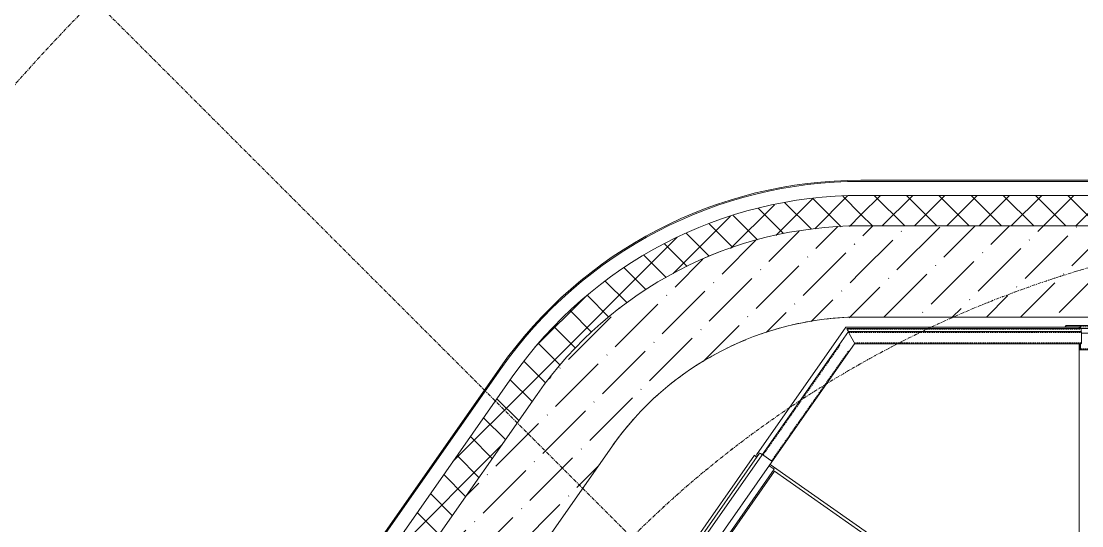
# Model space of a CAD drawing. Header units: millimetres. Extents: x 223 to 147055, y -17460 to 24540.
# Drawn here: x 109978 to 113465, y 15366 to 17025 of the extents above; entities that cross this region are included whole.
import ezdxf

# ---------------------------------------------------------------- set-up
doc = ezdxf.new("R2010")
doc.units = ezdxf.units.MM
doc.linetypes.add('ADSK_Линия сетки', pattern=[21, 12, -3, 3, -3])
doc.linetypes.add('Скрытая', pattern=[7.14375, 4.7625, -2.38125])
for name, color, linetype, lineweight in [('A-AREA', 7, 'Continuous', 9), ('A-WALL', 7, 'Continuous', 9), ('A-WALL-PATT', 7, 'Continuous', 18), ('I-WALL', 7, 'Continuous', 9), ('S-BEAM', 7, 'Continuous', 9), ('S-FSTN', 7, 'Continuous', 9), ('S-GRID', 7, 'Continuous', 9)]:
    doc.layers.add(name, color=color, linetype=linetype, lineweight=lineweight)
pattern_1 = [(45, (0, 0), (42.0948, 154.348), [198.438, -39.688, 1.676, -38.011])]
pattern_2 = [(45, (113640.95, 12729.765), (-53.033, 53.033), []), (135, (113640.95, 12729.765), (-53.033, -53.033), [])]

# ---------------------------------------------------------------- blocks, each defined once
blk = doc.blocks.new('Гнутый прямоугольный профиль _Трубы 30245-94_ Балки - гнутый прямоуг_ проф_ 160x80x4-2177371-2 этаж')
at = {"layer": 'S-BEAM', "linetype": 'Скрытая', "lineweight": 20}
for p, q in [((-180.2, 3290.4), (1685, 3290.4)), ((-180.2, 3218.4), (1685, 3218.4))]:
    blk.add_line(p, q, dxfattribs=at)
blk = doc.blocks.new('ARM_ПВЛ - ПВ506-2189781-2 этаж')
at = {"layer": 'S-FSTN', "lineweight": 20}
for p, q in [((135, 415), (-135, 415)), ((-135, 415), (-135, -415)), ((135, -415), (135, 415)), ((-135, -415), (135, -415))]:
    blk.add_line(p, q, dxfattribs=at)
blk = doc.blocks.new('ПВЛ_2 - ПВ506-2198563-2 этаж')
at = {"layer": 'S-FSTN', "lineweight": 20}
for p, q in [((5, 0), (0, 0)), ((0, 0), (0, -766.4)), ((935, 0), (55, 0)), ((990, 0), (985, 0)), ((990, -246.9), (990, 0)), ((985.1, -253.9), (990, -246.9)), ((451.7, -1015.6), (956.5, -294.8)), ((0, -766.4), (420.2, -1060.7)), ((420.2, -1060.7), (423.1, -1056.6))]:
    blk.add_line(p, q, dxfattribs=at)
blk = doc.blocks.new('Гнутый прямоугольный профиль _Трубы 8645-68_ Балки - гнутый прямоуг_ проф_ 40x20x3-2335668-2 этаж')
at = {"layer": 'S-BEAM', "linetype": 'Скрытая', "lineweight": 20}
for p, q in [((367.8, 17), (-379.8, 17)), ((385.5, -17), (-379.8, -17))]:
    blk.add_line(p, q, dxfattribs=at)
blk = doc.blocks.new('Гнутый квадратный профиль _ТУ BE8639-82_ Балки - гнутый квадрат_ проф_ 15x1_5-2335670-2 этаж')
at = {"layer": 'S-BEAM', "linetype": 'Скрытая', "lineweight": 20}
blk.add_line((382, -6), (-382, -6), dxfattribs=at)
blk = doc.blocks.new('Гнутый прямоугольный профиль _Трубы 8645-68_ Балки - гнутый прямоуг_ проф_ 40x20x3-2335669-2 этаж')
at = {"layer": 'S-BEAM', "linetype": 'Скрытая', "lineweight": 20}
for p, q in [((239.6, 17), (-204.1, 17)), ((239.6, -17), (-204.1, -17))]:
    blk.add_line(p, q, dxfattribs=at)
blk = doc.blocks.new('КДП Вышка - КР_rvt-1-2 этаж')
at = {"layer": 'A-WALL-PATT', "lineweight": 15}
h = blk.add_hatch(dxfattribs=at)
h.set_pattern_fill('FP_1', color=256, style=0, pattern_type=2)
h.set_pattern_definition(pattern_1)
h.paths.add_polyline_path([(-1721.5, 2896), (-1655.8, 2979.9), (-1581.5, 3056.4), (-1499.5, 3124.5), (-1410.7, 3183.5), (-1316.2, 3232.8), (-1216.9, 3271.6), (-1114.1, 3299.7), (-1008.8, 3316.7), (-902.4, 3322.4), (-902.4, 3622.4), (-1027, 3616.4), (-1150.4, 3598.5), (-1271.6, 3568.9), (-1389.4, 3527.7), (-1502.6, 3475.5), (-1610.4, 3412.7), (-1711.6, 3339.8), (-1805.4, 3257.5), (-1890.9, 3166.7), (-1967.3, 3068), (-1789.7, 2943.7)], flags=0)
h = blk.add_hatch(dxfattribs=at)
h.set_pattern_fill('FP_1', color=256, style=0, pattern_type=2)
h.set_pattern_definition(pattern_1)
h.paths.add_polyline_path([(1849.7, 3322.4), (2541.4, 3322.4), (2541.4, 3622.4), (1569.5, 3622.4), (1569.5, 3322.4), (1763.1, 3322.4)], flags=0)
h.paths.add_polyline_path([(69.5, 3322.4), (69.5, 3622.4), (-902.4, 3622.4), (-902.4, 3322.4), (30, 3322.4)], flags=0)
h = blk.add_hatch(dxfattribs=at)
h.set_pattern_fill('FP_1', color=256, style=0, pattern_type=2)
h.set_pattern_definition(pattern_1)
h.paths.add_polyline_path([(-2763.5, 1407.9), (-1721.5, 2896), (-1967.3, 3068), (-3009.2, 1580), (-2829.5, 1454.1)], flags=0)
at = {"layer": 'I-WALL', "lineweight": 15}
for p, q in [((69.5, 3622.4), (-902.4, 3622.4)), ((-902.4, 3322.4), (69.5, 3322.4)), ((-1967.3, 3068), (-3009.2, 1580)), ((-2763.5, 1407.9), (-1721.5, 2896))]:
    blk.add_line(p, q, dxfattribs=at)
for radius in [1300, 1000]:
    blk.add_arc((-902.4, 2322.4), radius, 90, 145, dxfattribs=at)
at = {"layer": 'S-BEAM', "lineweight": 15}
for p, q in [((-178.8, 3284.4), (-949.1, 3284.4)), ((-947.5, 3281.4), (-943.8, 3274.4)), ((-228.1, 3294.4), (-182.7, 3294.4)), ((-182.7, 3290.4), (-228.1, 3290.4)), ((1697, 3294.4), (-182.7, 3294.4)), ((-181.5, 3284.4), (-181.5, 3286.4)), ((-180.2, 3286.4), (-180.2, 3284.4)), ((1683.1, 3284.4), (-178.8, 3284.4)), ((-177.8, 3281.4), (-177.8, 3272.9)), ((-177.8, 3272.9), (-177.8, 3281.4)), ((-943.8, 3274.4), (-1227.5, 2869.2)), ((-178.9, 3274.4), (-943.8, 3274.4)), ((-940.7, 3268.4), (-926.1, 3240.4)), ((-926.1, 3240.4), (-940.7, 3268.4)), ((-177.2, 3269.4), (808.5, 3269.4)), ((-177.1, 3240.4), (-177.1, 3268.4)), ((-1194.8, 2846.2), (-923, 3234.4)), ((-923, 3234.4), (-178.9, 3234.4)), ((-185.2, 3218.4), (-182.7, 3218.4)), ((-182.7, 3214.4), (-185.2, 3214.4)), ((-182.7, 3214.4), (1697, 3214.4)), ((-181.5, 3222.4), (-181.5, 3234.4)), ((-180.2, 3234.4), (-180.2, 3222.4)), ((-1252.8, 2867.9), (-2399.7, 1230.1)), ((-1235.6, 2875.1), (-2382.5, 1237.2)), ((-1227.5, 2869.2), (-2374.4, 1231.4)), ((-1244.7, 2862.2), (-1246.3, 2863.3)), ((-1226.9, 2870.1), (-1232.6, 2874.1)), ((-1198.6, 2851.2), (-1221.5, 2867.3)), ((-1221.5, 2867.3), (-1198.6, 2851.2)), ((-2341.6, 1208.4), (-1194.8, 2846.2)), ((-1193.9, 2826.6), (-1203.7, 2833.5)), ((-2334.1, 1184.2), (-1187.3, 2822))]:
    blk.add_line(p, q, dxfattribs=at)
at = {"layer": 'S-BEAM', "lineweight": 15, "flags": 128}
for points in [[(-949.1, 3284.4), (-948.6, 3283.5), (-947.5, 3281.4)], [(-230.4, 3289.8), (-230.1, 3291.3), (-229.7, 3292.6), (-229.2, 3293.6), (-228.7, 3294.2), (-228.1, 3294.4)], [(-228.1, 3290.4), (-228.4, 3290.3), (-228.7, 3290), (-228.9, 3289.5)], [(-182.7, 3294.4), (-182.2, 3294.2), (-181.6, 3293.6), (-181.2, 3292.6), (-180.8, 3291.3), (-180.5, 3289.8), (-180.3, 3288.1), (-180.2, 3286.4)], [(-181.5, 3286.4), (-181.5, 3287.2), (-181.6, 3288.1), (-181.7, 3288.8), (-181.9, 3289.5), (-182.2, 3290), (-182.5, 3290.3), (-182.7, 3290.4)], [(-178.8, 3284.4), (-178.1, 3283.5), (-177.8, 3281.4)], [(-177.8, 3281.4), (-178.1, 3283.5), (-178.8, 3284.4)], [(-943.8, 3274.4), (-942.9, 3272.6), (-940.7, 3268.4)], [(-940.7, 3268.4), (-942.9, 3272.6), (-943.8, 3274.4)], [(-177.1, 3268.4), (-177.6, 3272.6), (-178.9, 3274.4)], [(-926.1, 3240.4), (-923.9, 3236.1), (-923, 3234.4)], [(-923, 3234.4), (-923.9, 3236.1), (-926.1, 3240.4)], [(-180.2, 3222.4), (-180.3, 3220.6), (-180.5, 3218.9), (-180.8, 3217.4), (-181.2, 3216.1), (-181.6, 3215.1), (-182.2, 3214.6), (-182.7, 3214.4)], [(-182.7, 3218.4), (-182.5, 3218.5), (-182.2, 3218.8), (-181.9, 3219.2), (-181.7, 3219.9), (-181.6, 3220.6), (-181.5, 3221.5), (-181.5, 3222.4)], [(-178.9, 3234.4), (-177.6, 3236.1), (-177.1, 3240.4)], [(-1246.3, 2863.3), (-1247.7, 2864.4), (-1249.1, 2865.3), (-1250.4, 2866.2), (-1251.4, 2866.9), (-1252.2, 2867.5), (-1252.7, 2867.8), (-1252.8, 2867.9)], [(-1232.6, 2874.1), (-1234.5, 2875.1), (-1235.6, 2875.1)], [(-1221.5, 2867.3), (-1225.3, 2869.3), (-1227.5, 2869.2)], [(-1227.5, 2869.2), (-1225.3, 2869.3), (-1221.5, 2867.3)], [(-1194.8, 2846.2), (-1195.5, 2848.4), (-1198.6, 2851.2)], [(-1198.6, 2851.2), (-1195.5, 2848.4), (-1194.8, 2846.2)], [(-1187.3, 2822), (-1187.5, 2822.2), (-1188, 2822.5), (-1188.7, 2823), (-1189.8, 2823.8), (-1191, 2824.6), (-1192.4, 2825.6), (-1193.9, 2826.6)]]:
    blk.add_lwpolyline(points, dxfattribs=at)
at = {"lineweight": 15}
for name, p, rotation in [('ПВЛ_2 - ПВ506-2198563-2 этаж', (-185.2, 3289.4), 269.9999999999995), ('Гнутый квадратный профиль _ТУ BE8639-82_ Балки - гнутый квадрат_ проф_ 15x1_5-2335670-2 этаж', (-562.7, 3276.9), 180), ('Гнутый прямоугольный профиль _Трубы 8645-68_ Балки - гнутый прямоуг_ проф_ 40x20x3-2335668-2 этаж', (-556.8, 3254.4), 180), ('Гнутый прямоугольный профиль _Трубы 8645-68_ Балки - гнутый прямоуг_ проф_ 40x20x3-2335669-2 этаж', (-1072.7, 3055.5), 235.0000000000004), ('ARM_ПВЛ - ПВ506-2189781-2 этаж', (-923.6, 2466.5), 54.99999999999812)]:
    blk.add_blockref(name, p, dxfattribs=dict(at, rotation=rotation))
blk.add_blockref('Гнутый прямоугольный профиль _Трубы 30245-94_ Балки - гнутый прямоуг_ проф_ 160x80x4-2177371-2 этаж', (0, 0), dxfattribs=at)
blk = doc.blocks.new('оси')
at = {"layer": 'S-GRID', "linetype": 'ADSK_Линия сетки'}
blk.add_line((86612.7, 19097.7), (80374.1, 25336.2), dxfattribs=at)
for radius, start, end in [(6000, 192.09621, 182.95219), (3500, 177.3315, 161.4375)]:
    blk.add_arc((86612.7, 19097.7), radius, start, end, dxfattribs=at)

msp = doc.modelspace()

# ---------------------------------------------------------------- hatches: boundary and pattern name
at = {"layer": 'A-WALL-PATT', "lineweight": 9}
h = msp.add_hatch(dxfattribs=at)
h.set_pattern_fill('FP_14', color=256, style=0, pattern_type=2)
h.set_pattern_definition(pattern_2)
h.paths.add_polyline_path([(111673.7, 15797.8), (111750.1, 15896.4), (111835.5, 15987.3), (111929.3, 16069.5), (112030.5, 16142.4), (112138.3, 16205.3), (112251.6, 16257.5), (112369.4, 16298.6), (112490.5, 16328.3), (112614, 16346.2), (112738.6, 16352.2), (112738.6, 16452.2), (112616.6, 16446.8), (112495.5, 16430.9), (112376.2, 16404.5), (112259.7, 16367.7), (112146.9, 16321), (112038.6, 16264.6), (111935.6, 16199), (111838.7, 16124.6), (111748.6, 16042.1), (111666.1, 15952.1), (111591.8, 15855.2)], flags=0)
h = msp.add_hatch(dxfattribs=at)
h.set_pattern_fill('FP_14', color=256, style=0, pattern_type=2)
h.set_pattern_definition(pattern_2)
h.paths.add_polyline_path([(116010.6, 16352.2), (116182.3, 16352.2), (116182.3, 16452.2), (115210.4, 16452.2), (115210.4, 16352.2), (115664, 16352.2)], flags=0)
h.paths.add_polyline_path([(112891.1, 16352.2), (113710.4, 16352.2), (113710.4, 16452.2), (112738.6, 16452.2), (112738.6, 16352.2)], flags=0)
h = msp.add_hatch(dxfattribs=at)
h.set_pattern_fill('FP_14', color=256, style=0, pattern_type=2)
h.set_pattern_definition(pattern_2)
h.paths.add_polyline_path([(110631.7, 14309.7), (111673.7, 15797.8), (111591.8, 15855.2), (110549.8, 14367.1)], flags=0)

# ---------------------------------------------------------------- linework, layer by layer
at = {"layer": 'A-AREA'}
for start, end in [(98.6579, 103.0438), (90, 96.5178), (105.5842, 109.582), (112.2631, 116.1407), (118.8593, 122.7369), (125.418, 129.4158), (131.9562, 136.3421), (138.4822, 145)]:
    msp.add_arc((112738.6, 15052.2), 1000, start, end, dxfattribs=at)
at = {"layer": 'A-WALL'}
for p, q in [((113710.4, 16498.2), (112738.6, 16498.2)), ((113710.4, 16452.2), (112738.6, 16452.2)), ((111554.1, 15881.5), (110512.1, 14393.5)), ((111591.8, 15855.2), (110549.8, 14367.1))]:
    msp.add_line(p, q, dxfattribs=at)
for radius in [1446, 1400]:
    msp.add_arc((112738.6, 15052.2), radius, 90, 145, dxfattribs=at)
at = {"layer": 'I-WALL', "lineweight": 18}
for p, q in [((113710.4, 16502.2), (112738.6, 16502.2)), ((112738.6, 16352.2), (113710.4, 16352.2)), ((111550.8, 15883.8), (110508.8, 14395.8)), ((110631.7, 14309.7), (111673.7, 15797.8))]:
    msp.add_line(p, q, dxfattribs=at)
for radius in [1450, 1300]:
    msp.add_arc((112738.6, 15052.2), radius, 90, 145, dxfattribs=at)
at = {"layer": 'S-GRID', "linetype": 'ADSK_Линия сетки'}
msp.add_arc((114460.4, 12852.2), 3500, 177.3315, 161.4375, dxfattribs=at)

# ---------------------------------------------------------------- block references
at = {"lineweight": 5}
msp.add_blockref('КДП Вышка - КР_rvt-1-2 этаж', (113640.9, 12729.8), dxfattribs=at)

# ---------------------------------------------------------------- next in the draw order: block references
msp.add_blockref('оси', (27847.8, -6245.5))

doc.saveas('drawing.dxf')
